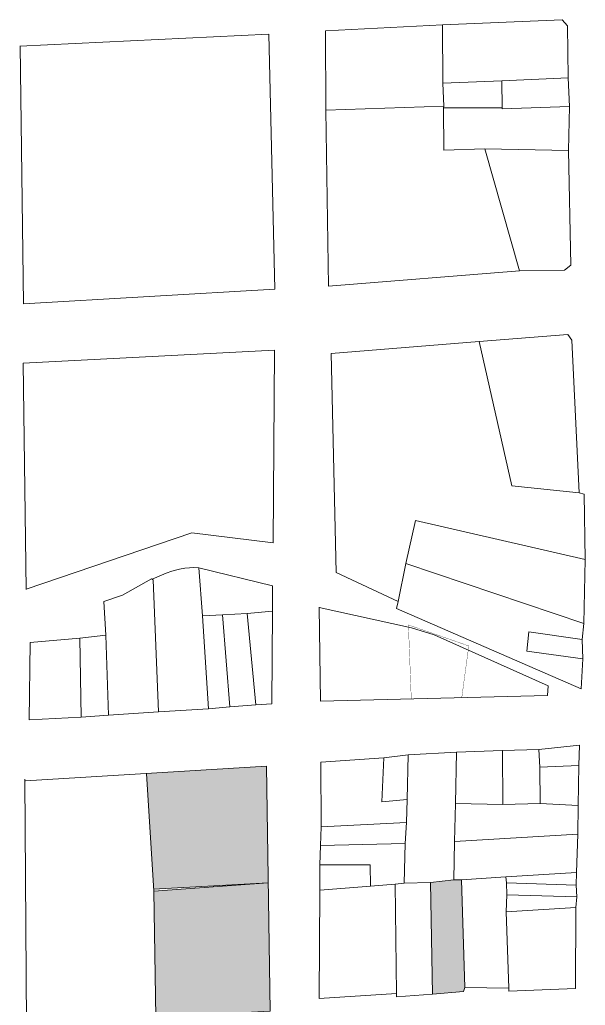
# Model space of a CAD drawing. Header units: millimetres. Extents: x 612967 to 613661, y 1319199 to 1319873.
# Drawn here: x 613235.6 to 613428.5, y 1319522.1 to 1319858.4 of the extents above; entities that cross this region are included whole.
import ezdxf

# ---------------------------------------------------------------- set-up
doc = ezdxf.new("R2010")
doc.units = ezdxf.units.MM
doc.layers.add('CVL_CUADCON_TIT', color=1, linetype='Continuous')

msp = doc.modelspace()

# ---------------------------------------------------------------- hatches: boundary and pattern name
at = {"layer": 'CVL_CUADCON_TIT'}
h = msp.add_hatch(color=9, dxfattribs=at)
h.dxf.hatch_style = 1
h.paths.add_polyline_path([(613319.74, 1319603.742), (613278.84261, 1319601.20986), (613281.28605, 1319561.74513), (613320.35362, 1319563.91586)])
h = msp.add_hatch(color=9, dxfattribs=at)
h.dxf.hatch_style = 1
h.paths.add_polyline_path([(613386.277, 1319564.861), (613383.632, 1319564.91), (613375.748, 1319564.04), (613376.417, 1319525.931), (613386.895, 1319526.853), (613387.403, 1319528.227)])
h = msp.add_hatch(color=9, dxfattribs=at)
h.dxf.hatch_style = 1
h.paths.add_polyline_path([(613320.35362, 1319563.91586), (613281.33247, 1319560.99534), (613282.05737, 1319518.02231), (613321.028, 1319520.146)])

# ---------------------------------------------------------------- linework, layer by layer
at = {"color": 1, "lineweight": 0}
for p, q in [((613379.76, 1319856.708), (613379.866, 1319836.763)), ((613379.76, 1319856.708), (613379.866, 1319836.763)), ((613379.866, 1319836.763), (613400.058, 1319837.539)), ((613379.866, 1319836.763), (613400.058, 1319837.539)), ((613379.866, 1319836.763), (613380.223, 1319828.876)), ((613379.866, 1319836.763), (613380.223, 1319828.876)), ((613400.058, 1319837.539), (613422.59, 1319838.57)), ((613400.058, 1319837.539), (613422.59, 1319838.57)), ((613400.058, 1319837.539), (613400.111, 1319828.329)), ((613400.058, 1319837.539), (613400.111, 1319828.329)), ((613422.59, 1319838.57), (613423.05, 1319828.751)), ((613422.59, 1319838.57), (613423.05, 1319828.751)), ((613380.223, 1319828.876), (613339.991, 1319827.528)), ((613380.223, 1319828.876), (613339.991, 1319827.528)), ((613380.223, 1319828.876), (613380.173, 1319828.317)), ((613380.223, 1319828.876), (613380.173, 1319828.317)), ((613400.111, 1319828.329), (613380.173, 1319828.317)), ((613400.111, 1319828.329), (613380.173, 1319828.317)), ((613380.173, 1319828.317), (613380.226, 1319813.918)), ((613380.173, 1319828.317), (613380.226, 1319813.918)), ((613423.05, 1319828.751), (613400.111, 1319828.024)), ((613423.05, 1319828.751), (613400.111, 1319828.024)), ((613400.111, 1319828.024), (613400.111, 1319828.329)), ((613400.111, 1319828.024), (613400.111, 1319828.329)), ((613423.05, 1319828.751), (613422.799, 1319813.741)), ((613423.05, 1319828.751), (613422.799, 1319813.741)), ((613380.226, 1319813.918), (613394.264, 1319814.384)), ((613380.226, 1319813.918), (613394.264, 1319814.384)), ((613394.264, 1319814.384), (613406.022, 1319772.67)), ((613422.799, 1319813.741), (613394.264, 1319814.384)), ((613422.799, 1319813.741), (613394.264, 1319814.384)), ((613394.264, 1319814.384), (613406.022, 1319772.67)), ((613392.243, 1319748.594), (613403.442, 1319699.349)), ((613392.243, 1319748.594), (613403.442, 1319699.349)), ((613403.442, 1319699.349), (613426.433, 1319696.972)), ((613403.442, 1319699.349), (613426.433, 1319696.972)), ((613426.433, 1319696.972), (613428.06, 1319696.566)), ((613426.433, 1319696.972), (613428.06, 1319696.566)), ((613428.06, 1319696.566), (613428.472, 1319674.23)), ((613428.06, 1319696.566), (613428.472, 1319674.23)), ((613370.587, 1319687.575), (613367.335, 1319672.817)), ((613370.587, 1319687.575), (613367.335, 1319672.817)), ((613428.472, 1319674.23), (613370.587, 1319687.575)), ((613428.472, 1319674.23), (613370.587, 1319687.575)), ((613364.692, 1319659.892), (613367.335, 1319672.817)), ((613364.692, 1319659.892), (613367.335, 1319672.817)), ((613367.335, 1319672.817), (613427.967, 1319652.402)), ((613367.335, 1319672.817), (613427.967, 1319652.402)), ((613427.967, 1319652.402), (613428.472, 1319674.23)), ((613427.967, 1319652.402), (613428.472, 1319674.23)), ((613296.686, 1319671.348), (613297.961, 1319654.965)), ((613296.686, 1319671.348), (613297.961, 1319654.965)), ((613270.697, 1319662.072), (613280.563, 1319667.675)), ((613270.697, 1319662.072), (613280.563, 1319667.675)), ((613280.563, 1319667.675), (613281.072, 1319667.268)), ((613280.563, 1319667.675), (613281.072, 1319667.268)), ((613281.072, 1319667.268), (613282.963, 1319622.24)), ((613281.072, 1319667.268), (613282.963, 1319622.24)), ((613264.288, 1319659.931), (613270.697, 1319662.072)), ((613264.288, 1319659.931), (613270.697, 1319662.072)), ((613265.003, 1319648.381), (613264.288, 1319659.931)), ((613265.003, 1319648.381), (613264.288, 1319659.931)), ((613297.961, 1319654.965), (613304.776, 1319655.377)), ((613297.961, 1319654.965), (613304.776, 1319655.377)), ((613299.951, 1319623.319), (613297.961, 1319654.965)), ((613299.951, 1319623.319), (613297.961, 1319654.965)), ((613304.776, 1319655.377), (613313.169, 1319655.789)), ((613304.776, 1319655.377), (613313.169, 1319655.789)), ((613304.776, 1319655.377), (613307.224, 1319623.934)), ((613304.776, 1319655.377), (613307.224, 1319623.934)), ((613321.815, 1319656.609), (613313.169, 1319655.789)), ((613321.815, 1319656.609), (613313.169, 1319655.789)), ((613313.169, 1319655.789), (613316.176, 1319624.652)), ((613313.169, 1319655.789), (613316.176, 1319624.652)), ((613427.967, 1319652.402), (613427.409, 1319646.957)), ((613427.967, 1319652.402), (613427.409, 1319646.957)), ((613265.003, 1319648.381), (613256.153, 1319647.409)), ((613265.003, 1319648.381), (613256.153, 1319647.409)), ((613265.873, 1319621.059), (613265.003, 1319648.381)), ((613265.873, 1319621.059), (613265.003, 1319648.381)), ((613409.25, 1319649.541), (613408.54, 1319642.926)), ((613409.25, 1319649.541), (613408.54, 1319642.926)), ((613427.409, 1319646.957), (613409.25, 1319649.541)), ((613427.409, 1319646.957), (613409.25, 1319649.541)), ((613256.153, 1319647.409), (613256.616, 1319620.391)), ((613256.153, 1319647.409), (613256.616, 1319620.391)), ((613427.614, 1319640.292), (613427.409, 1319646.957)), ((613427.614, 1319640.292), (613427.409, 1319646.957)), ((613408.54, 1319642.926), (613427.614, 1319640.292)), ((613408.54, 1319642.926), (613427.614, 1319640.292)), ((613282.963, 1319622.24), (613265.873, 1319621.059)), ((613282.963, 1319622.24), (613265.873, 1319621.059)), ((613282.963, 1319622.24), (613299.951, 1319623.319)), ((613282.963, 1319622.24), (613299.951, 1319623.319)), ((613307.224, 1319623.934), (613299.951, 1319623.319)), ((613307.224, 1319623.934), (613299.951, 1319623.319)), ((613316.176, 1319624.652), (613307.224, 1319623.934)), ((613316.176, 1319624.652), (613307.224, 1319623.934)), ((613256.616, 1319620.391), (613265.873, 1319621.059)), ((613256.616, 1319620.391), (613265.873, 1319621.059)), ((613368.059, 1319607.538), (613384.59, 1319608.464)), ((613368.059, 1319607.538), (613384.59, 1319608.464)), ((613384.59, 1319608.464), (613384.237, 1319591.012)), ((613384.59, 1319608.464), (613384.237, 1319591.012)), ((613400.205, 1319609.085), (613384.59, 1319608.464)), ((613400.205, 1319609.085), (613384.59, 1319608.464)), ((613400.205, 1319609.085), (613412.615, 1319609.398)), ((613400.205, 1319609.085), (613412.615, 1319609.398)), ((613400.361, 1319590.564), (613400.205, 1319609.085)), ((613400.361, 1319590.564), (613400.205, 1319609.085)), ((613412.615, 1319609.398), (613413.023, 1319603.343)), ((613412.615, 1319609.398), (613413.023, 1319603.343)), ((613359.769, 1319606.566), (613359.111, 1319591.556)), ((613359.769, 1319606.566), (613359.111, 1319591.556)), ((613368.059, 1319607.538), (613359.769, 1319606.566)), ((613368.059, 1319607.538), (613359.769, 1319606.566)), ((613367.706, 1319592.325), (613368.059, 1319607.538)), ((613367.706, 1319592.325), (613368.059, 1319607.538)), ((613281.33247, 1319560.99534), (613278.84261, 1319601.20986)), ((613413.023, 1319603.343), (613426.248, 1319603.911)), ((613413.023, 1319603.343), (613426.248, 1319603.911)), ((613413.127, 1319590.928), (613413.023, 1319603.343)), ((613413.127, 1319590.928), (613413.023, 1319603.343)), ((613426.248, 1319603.911), (613425.996, 1319590.275)), ((613426.248, 1319603.911), (613425.996, 1319590.275)), ((613359.111, 1319591.556), (613367.706, 1319592.325)), ((613359.111, 1319591.556), (613367.706, 1319592.325)), ((613367.555, 1319584.438), (613367.706, 1319592.325)), ((613367.555, 1319584.438), (613367.706, 1319592.325)), ((613384.237, 1319591.012), (613383.833, 1319577.986)), ((613384.237, 1319591.012), (613383.833, 1319577.986)), ((613384.237, 1319591.012), (613400.361, 1319590.564)), ((613384.237, 1319591.012), (613400.361, 1319590.564)), ((613413.127, 1319590.928), (613400.361, 1319590.564)), ((613413.127, 1319590.928), (613400.361, 1319590.564)), ((613425.996, 1319590.275), (613413.127, 1319590.928)), ((613425.996, 1319590.275), (613413.127, 1319590.928)), ((613425.947, 1319580.506), (613425.996, 1319590.275)), ((613425.947, 1319580.506), (613425.996, 1319590.275)), ((613338.411, 1319582.944), (613367.555, 1319584.438)), ((613338.411, 1319582.944), (613367.555, 1319584.438)), ((613367.555, 1319584.438), (613367.048, 1319577.263)), ((613367.555, 1319584.438), (613367.048, 1319577.263)), ((613338.411, 1319582.944), (613338.209, 1319576.635)), ((613338.411, 1319582.944), (613338.209, 1319576.635)), ((613383.632, 1319564.91), (613383.833, 1319577.986)), ((613383.632, 1319564.91), (613383.833, 1319577.986)), ((613383.833, 1319577.986), (613425.947, 1319580.506)), ((613383.833, 1319577.986), (613425.947, 1319580.506)), ((613425.947, 1319580.506), (613425.441, 1319567.429)), ((613425.947, 1319580.506), (613425.441, 1319567.429)), ((613338.209, 1319576.635), (613338.007, 1319570.02)), ((613338.209, 1319576.635), (613338.007, 1319570.02)), ((613367.048, 1319577.263), (613338.209, 1319576.635)), ((613367.048, 1319577.263), (613338.209, 1319576.635)), ((613366.746, 1319563.729), (613367.048, 1319577.263)), ((613366.746, 1319563.729), (613367.048, 1319577.263)), ((613337.907, 1319561.421), (613338.007, 1319570.02)), ((613337.907, 1319561.421), (613338.007, 1319570.02)), ((613338.007, 1319570.02), (613355.097, 1319570.082)), ((613338.007, 1319570.02), (613355.097, 1319570.082)), ((613355.097, 1319570.082), (613355.251, 1319562.704)), ((613355.097, 1319570.082), (613355.251, 1319562.704)), ((613375.748, 1319564.04), (613383.632, 1319564.91)), ((613375.748, 1319564.04), (613383.632, 1319564.91)), ((613383.632, 1319564.91), (613386.277, 1319564.861)), ((613383.632, 1319564.91), (613386.277, 1319564.861)), ((613386.277, 1319564.861), (613401.383, 1319565.939)), ((613386.277, 1319564.861), (613401.383, 1319565.939)), ((613387.403, 1319528.227), (613386.277, 1319564.861)), ((613387.403, 1319528.227), (613386.277, 1319564.861)), ((613425.441, 1319567.429), (613401.383, 1319565.939)), ((613425.441, 1319567.429), (613401.383, 1319565.939)), ((613401.383, 1319565.939), (613401.638, 1319563.904)), ((613401.383, 1319565.939), (613401.638, 1319563.904)), ((613425.391, 1319563.104), (613425.441, 1319567.429)), ((613425.391, 1319563.104), (613425.441, 1319567.429)), ((613355.251, 1319562.704), (613337.907, 1319561.421)), ((613355.251, 1319562.704), (613337.907, 1319561.421)), ((613355.251, 1319562.704), (613363.643, 1319563.473)), ((613355.251, 1319562.704), (613363.643, 1319563.473)), ((613363.643, 1319563.473), (613366.746, 1319563.729)), ((613363.643, 1319563.473), (613366.746, 1319563.729)), ((613364.057, 1319526.127), (613363.643, 1319563.473)), ((613364.057, 1319526.127), (613363.643, 1319563.473)), ((613366.746, 1319563.729), (613375.748, 1319564.04)), ((613366.746, 1319563.729), (613375.748, 1319564.04)), ((613376.417, 1319525.931), (613375.748, 1319564.04)), ((613376.417, 1319525.931), (613375.748, 1319564.04)), ((613401.638, 1319563.904), (613425.391, 1319563.104)), ((613401.689, 1319559.833), (613401.638, 1319563.904)), ((613401.689, 1319559.833), (613401.638, 1319563.904)), ((613401.638, 1319563.904), (613425.391, 1319563.104)), ((613425.391, 1319563.104), (613425.646, 1319559.085)), ((613425.391, 1319563.104), (613425.646, 1319559.085)), ((613401.689, 1319559.833), (613401.538, 1319554.033)), ((613401.689, 1319559.833), (613401.538, 1319554.033)), ((613425.646, 1319559.085), (613401.689, 1319559.833)), ((613425.646, 1319559.085), (613401.689, 1319559.833)), ((613425.291, 1319555.421), (613425.646, 1319559.085)), ((613425.291, 1319555.421), (613425.646, 1319559.085)), ((613401.538, 1319554.033), (613425.291, 1319555.421)), ((613401.538, 1319554.033), (613425.291, 1319555.421)), ((613401.538, 1319554.033), (613402.458, 1319527.982)), ((613401.538, 1319554.033), (613402.458, 1319527.982)), ((613387.403, 1319528.227), (613386.895, 1319526.853)), ((613387.403, 1319528.227), (613386.895, 1319526.853)), ((613402.458, 1319527.982), (613387.403, 1319528.227)), ((613402.458, 1319527.982), (613387.403, 1319528.227)), ((613364.057, 1319525.007), (613364.057, 1319526.127)), ((613364.057, 1319525.007), (613364.057, 1319526.127)), ((613376.417, 1319525.931), (613364.057, 1319525.007)), ((613376.417, 1319525.931), (613364.057, 1319525.007)), ((613386.895, 1319526.853), (613376.417, 1319525.931)), ((613386.895, 1319526.853), (613376.417, 1319525.931))]:
    msp.add_line(p, q, dxfattribs=at)
at = {"color": 1, "lineweight": 9}
msp.add_line((613281.28605, 1319561.74513), (613320.35362, 1319563.91586), dxfattribs=at)
at = {"color": 1, "lineweight": 0}
for points in [[(613379.76, 1319856.708), (613420.552, 1319858.413), (613422.383, 1319856.277), (613422.59, 1319838.57)], [(613235.615, 1319849.392), (613320.607, 1319853.465), (613322.658, 1319766.511), (613236.904, 1319761.471), (613235.717, 1319849.494)], [(613339.991, 1319827.528), (613339.935, 1319854.597), (613379.76, 1319856.708)], [(613339.991, 1319827.528), (613340.867, 1319767.54), (613406.022, 1319772.67)], [(613422.799, 1319813.741), (613423.569, 1319774.614), (613421.433, 1319772.934), (613406.022, 1319772.67)], [(613392.243, 1319748.594), (613422.557, 1319750.954), (613423.93, 1319749.072), (613426.433, 1319696.972)], [(613364.692, 1319659.892), (613343.531, 1319669.8), (613341.838, 1319744.492), (613392.243, 1319748.594)], [(613237.839, 1319664.035), (613236.806, 1319741.17), (613322.459, 1319745.701), (613322.065, 1319679.963), (613294.344, 1319683.304), (613237.839, 1319664.137)], [(613296.686, 1319671.348), (613294.957, 1319671.449), (613293.482, 1319671.397), (613291.905, 1319671.294), (613290.125, 1319670.886), (613288.701, 1319670.529), (613287.429, 1319670.223), (613285.547, 1319669.51), (613280.817, 1319667.471)], [(613296.686, 1319671.348), (613321.814, 1319665.258), (613321.815, 1319656.609)], [(613427.614, 1319640.292), (613427.056, 1319630.115), (613364.133, 1319657.5), (613364.692, 1319659.892)], [(613321.815, 1319656.609), (613321.567, 1319624.961), (613316.176, 1319624.652)], [(613337.735, 1319657.891), (613369.17, 1319650.94), (613376.952, 1319648.503), (613415.764, 1319631.075), (613415.612, 1319627.768), (613338.148, 1319625.836), (613337.684, 1319657.992)], [(613256.153, 1319647.409), (613239.216, 1319645.872), (613238.865, 1319619.515), (613256.616, 1319620.391)], [(613412.615, 1319609.398), (613426.45, 1319610.831), (613426.248, 1319603.911)], [(613338.411, 1319582.944), (613338.254, 1319605.077), (613359.769, 1319606.566)], [(613237.546, 1319598.653), (613319.74, 1319603.742), (613321.028, 1319520.146), (613237.919, 1319515.617), (613237.343, 1319599.213)], [(613337.907, 1319561.421), (613337.71, 1319524.431), (613364.057, 1319526.127)], [(613425.291, 1319555.421), (613425.143, 1319527.793), (613402.408, 1319526.965), (613402.458, 1319527.982)]]:
    msp.add_lwpolyline(points, dxfattribs=at)
at = {"color": 1, "lineweight": 0, "flags": 128}
for points in [[(613379.76, 1319856.708), (613420.552, 1319858.413), (613422.383, 1319856.277), (613422.59, 1319838.57)], [(613235.615, 1319849.392), (613320.607, 1319853.465), (613322.658, 1319766.511), (613236.904, 1319761.471), (613235.717, 1319849.494)], [(613339.991, 1319827.528), (613339.935, 1319854.597), (613379.76, 1319856.708)], [(613339.991, 1319827.528), (613340.867, 1319767.54), (613406.022, 1319772.67)], [(613422.799, 1319813.741), (613423.569, 1319774.614), (613421.433, 1319772.934), (613406.022, 1319772.67)], [(613392.243, 1319748.594), (613422.557, 1319750.954), (613423.93, 1319749.072), (613426.433, 1319696.972)], [(613364.692, 1319659.892), (613343.531, 1319669.8), (613341.838, 1319744.492), (613392.243, 1319748.594)], [(613237.839, 1319664.035), (613236.806, 1319741.17), (613322.459, 1319745.701), (613322.065, 1319679.963), (613294.344, 1319683.304), (613237.839, 1319664.137)], [(613296.686, 1319671.348), (613294.957, 1319671.449), (613293.482, 1319671.397), (613291.905, 1319671.294), (613290.125, 1319670.886), (613288.701, 1319670.529), (613287.429, 1319670.223), (613285.547, 1319669.51), (613280.817, 1319667.471)], [(613296.686, 1319671.348), (613321.814, 1319665.258), (613321.815, 1319656.609)], [(613427.614, 1319640.292), (613427.056, 1319630.115), (613364.133, 1319657.5), (613364.692, 1319659.892)], [(613321.815, 1319656.609), (613321.567, 1319624.961), (613316.176, 1319624.652)], [(613337.735, 1319657.891), (613369.17, 1319650.94), (613376.952, 1319648.503), (613415.764, 1319631.075), (613415.612, 1319627.768), (613338.148, 1319625.836), (613337.684, 1319657.992)], [(613256.153, 1319647.409), (613239.216, 1319645.872), (613238.865, 1319619.515), (613256.616, 1319620.391)], [(613412.615, 1319609.398), (613426.45, 1319610.831), (613426.248, 1319603.911)], [(613338.411, 1319582.944), (613338.254, 1319605.077), (613359.769, 1319606.566)], [(613237.546, 1319598.653), (613319.74, 1319603.742), (613321.028, 1319520.146), (613237.919, 1319515.617), (613237.343, 1319599.213)], [(613282.05737, 1319518.02231), (613281.33247, 1319560.99534), (613320.35362, 1319563.91586)], [(613337.907, 1319561.421), (613337.71, 1319524.431), (613364.057, 1319526.127)], [(613425.291, 1319555.421), (613425.143, 1319527.793), (613402.408, 1319526.965), (613402.458, 1319527.982)]]:
    msp.add_lwpolyline(points, dxfattribs=at)
at = {"color": 1, "lineweight": 0, "ltscale": 0.5, "const_width": 0.1, "flags": 128}
for points in [[(613338.148, 1319625.836), (613337.684, 1319657.992)], [(613369.13836, 1319626.60892), (613368.166, 1319651.89023)], [(613368.166, 1319651.89023), (613388.75514, 1319644.72589), (613386.35301, 1319627.03826)], [(613415.612, 1319627.768), (613415.764, 1319631.075)], [(613338.148, 1319625.836), (613369.13836, 1319626.60892)], [(613369.13836, 1319626.60892), (613386.35301, 1319627.03826)], [(613386.35301, 1319627.03826), (613411.84508, 1319627.67405)]]:
    msp.add_lwpolyline(points, dxfattribs=at)
msp.add_lwpolyline([(613369.13836, 1319626.60892), (613386.35301, 1319627.03826), (613388.75514, 1319644.72589), (613368.166, 1319651.89023)], close=True, dxfattribs=at)
msp.add_lwpolyline([(613369.13836, 1319626.60892), (613386.35301, 1319627.03826), (613388.75514, 1319644.72589), (613368.166, 1319651.89023)], close=True, dxfattribs=at)

doc.saveas('drawing.dxf')
